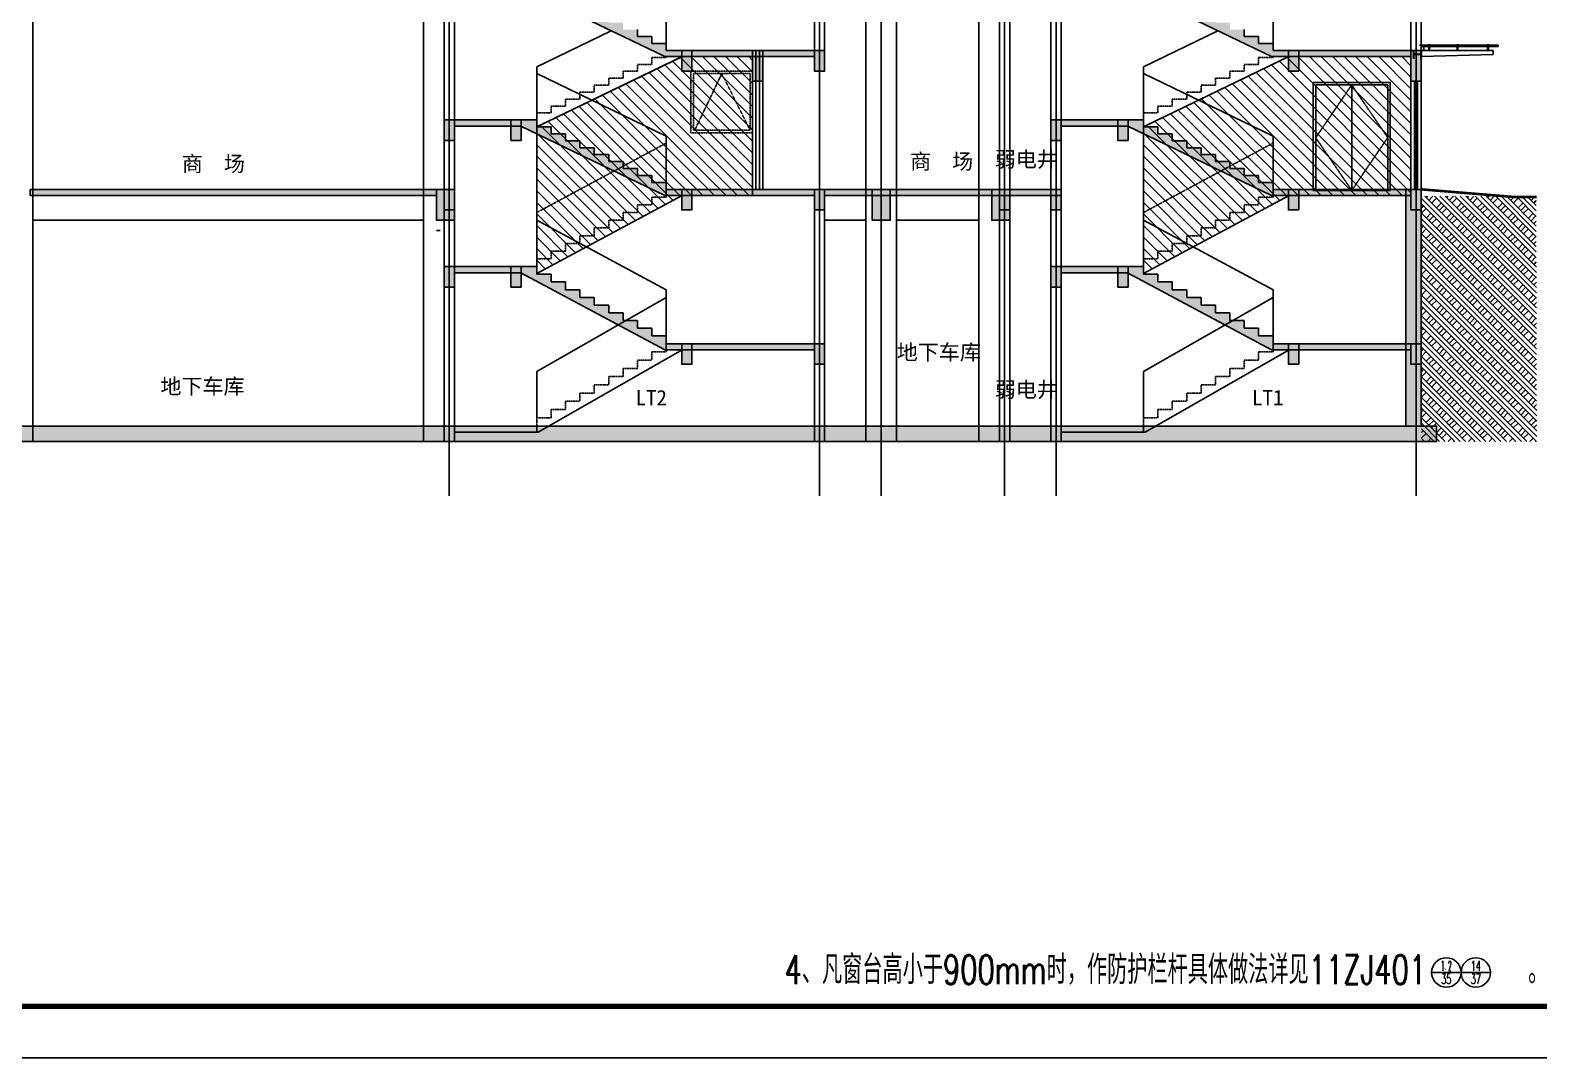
# Model space of a CAD drawing. Extents: x -737978 to 768813, y -372247 to 1140308.
# Drawn here: x -140676 to -111338, y -268610 to -248635 of the extents above; entities that cross this region are included whole.
import ezdxf
from ezdxf.enums import TextEntityAlignment as Align

# ---------------------------------------------------------------- set-up
doc = ezdxf.new("R2010")
doc.units = 0
doc.header["$LTSCALE"] = 10
doc.header["$MEASUREMENT"] = 0
doc.linetypes.add('DASH', pattern=[0.35, 0.25, -0.1])
doc.layers.get('0').update_dxf_attribs({"linetype": 'CONTINUOUS'})
for name, color, linetype in [('A-FLOR-OTHER2-ON', 83, 'CONTINUOUS'), ('A-WALL-GLAZ', 141, 'CONTINUOUS'), ('BORDER', 7, 'CONTINUOUS'), ('C-B', 7, 'CONTINUOUS'), ('DIM_LEAD', 3, 'CONTINUOUS'), ('J-COLU-梁柱', 30, 'CONTINUOUS'), ('J-DOOR-窗', 126, 'CONTINUOUS'), ('J-ELEV-立面栏杆', 36, 'CONTINUOUS'), ('J-ELEV-立面门窗分格线', 155, 'CONTINUOUS'), ('J-ELEV-立面雨篷', 249, 'CONTINUOUS'), ('J-SECT-剖面看线', 253, 'CONTINUOUS'), ('PUB_HATCH', 8, 'CONTINUOUS'), ('PUB_TEXT', 7, 'CONTINUOUS'), ('PUB_TITLE', 4, 'CONTINUOUS'), ('S_E_STAIR', 4, 'CONTINUOUS'), ('填充', 8, 'CONTINUOUS')]:
    doc.layers.add(name, color=color, linetype=linetype)
doc.styles.add('_TCH_DYN', font='')
doc.styles.add('COMP', font='complex', dxfattribs={"bigfont": 'hztxt'})
doc.styles.add('HZTXT', font='TXT', dxfattribs={"bigfont": 'HZTXT'})
doc.styles.get('_TCH_DYN').set_extended_font_data('SimSun')

# ---------------------------------------------------------------- blocks, each defined once
blk = doc.blocks.new('A$C035B0F65')
at = {"layer": 'PUB_HATCH'}
blk.add_hatch(color=256, dxfattribs=at).paths.add_polyline_path([(200, 400), (200, 0), (0, 0), (0, 400)])
at = {"layer": 'J-COLU-梁柱'}
blk.add_lwpolyline([(200, 400), (200, 0), (0, 0), (0, 400)], close=True, dxfattribs=at)
blk = doc.blocks.new('A$C74714C7F')
at = {"layer": 'PUB_HATCH'}
blk.add_hatch(color=256, dxfattribs=at).paths.add_polyline_path([(350, 800), (350, 200), (0, 200), (0, 800)])
at = {"layer": 'J-COLU-梁柱'}
blk.add_lwpolyline([(350, 800), (350, 200), (0, 200), (0, 800)], close=True, dxfattribs=at)
blk = doc.blocks.new('A$C6FD8737D')
at = {"layer": 'J-ELEV-立面雨篷', "ltscale": 0.005}
h = blk.add_hatch(color=7, dxfattribs=at)
h.dxf.hatch_style = 1
h.paths.add_polyline_path([(1535, 250), (1535, 230), (1550, 230), (1550, 250)])
at = {"layer": '填充'}
h = blk.add_hatch(dxfattribs=at)
h.set_pattern_fill('ANSI32', color=256, style=0)
h.set_pattern_definition([(135, (108874.803, -21451.52), (3.36759605, 3.36759605), []), (135, (108872.558, -21451.52), (3.36759605, 3.36759605), [])])
h.paths.add_polyline_path([(1550, 0), (1550, 150), (1545, 150), (1545, 0)])
at = {"layer": 'J-DOOR-窗'}
for points in [[(1550, 250), (50, 250)], [(50, 250), (50, 230)], [(1550, 230), (50, 230)], [(1580, 250), (1550, 250)], [(1580, 150), (1550, 150)]]:
    blk.add_lwpolyline(points, dxfattribs=at)
at = {"layer": 'J-ELEV-立面栏杆'}
blk.add_lwpolyline([(1683, 78, 0.414214), (1691, 86), (1691, 150), (1700, 150), (1700, 0), (1691, 0), (1691, 64, 0.414214), (1683, 72), (1567, 72, 0.414214), (1559, 64), (1559, 0), (1550, 0), (1550, 150), (1559, 150), (1559, 86, 0.414214), (1567, 78)], format="xyb", close=True, dxfattribs=at)
at = {"layer": 'J-ELEV-立面雨篷', "ltscale": 0.005}
for p, q in [((243, 210), (243, 150)), ((258, 210), (258, 150)), ((835, 210), (835, 150)), ((850, 210), (850, 150)), ((1388, 210), (1388, 150)), ((1403, 210), (1403, 150))]:
    blk.add_line(p, q, dxfattribs=at)
at = {"layer": 'J-ELEV-立面雨篷', "color": 0, "ltscale": 0.005}
for points in [[(150, 70), (150, 150)], [(150, 150), (1545, 150)], [(150, 70), (1545, 30)], [(235, 250), (235, 260), (265, 260), (265, 250)], [(239, 230), (239, 210), (261, 210), (261, 230)], [(828, 250), (828, 260), (858, 260), (858, 250)], [(832, 230), (832, 210), (854, 210), (854, 230)], [(1380, 250), (1380, 260), (1410, 260), (1410, 250)], [(1384, 230), (1384, 210), (1406, 210), (1406, 230)], [(1535, 250), (1535, 230)], [(1550, 250), (1550, 230)]]:
    blk.add_lwpolyline(points, dxfattribs=at)
at = {"layer": 'J-SECT-剖面看线', "color": 253}
blk.add_lwpolyline([(1500, 230), (1500, 150)], dxfattribs=at)
blk.add_lwpolyline([(1500, 230), (1500, 150)], dxfattribs=at)
at = {"layer": '填充'}
blk.add_lwpolyline([(1550, 0), (1550, 150), (1545, 150), (1545, 0)], close=True, dxfattribs=at)
blk = doc.blocks.new('_INDEX')
blk.add_line((-0.5, 0), (0.5, 0))
blk.add_circle((0, 0), 0.5)
at = {"style": 'COMP'}
for tag, width, p, p2 in [('1', 2.333333, (-0.17, 0.05), (0.17, 0.05)), ('-', 1.166667, (-0.17, -0.39), (0.17, -0.39))]:
    blk.add_attdef(tag, text='', height=0.34, dxfattribs=dict(at, width=width)).set_placement(p, p2, align=Align.FIT)

msp = doc.modelspace()

# ---------------------------------------------------------------- hatches: boundary and pattern name
h = msp.add_hatch()
h.set_pattern_fill('ANSI31', color=256, scale=100, style=0)
h.set_pattern_definition([(135, (-185370.49, -86083.4), (112.2532, 112.2532), [])])
h.paths.add_polyline_path([(-126626.4, -251728.8), (-126626.4, -249148.8), (-128006.4, -249152.4), (-130826.4, -250513.8), (-130826.4, -253361.4), (-127996.2, -251848.8), (-126626.4, -251848.8)])
h = msp.add_hatch()
h.set_pattern_fill('ANSI31', color=256, scale=100, style=0)
h.set_pattern_definition([(135, (-173570.49, -86083.4), (112.2532, 112.2532), [])])
h.paths.add_polyline_path([(-113826.4, -251728.8), (-113826.4, -249148.8), (-116198.9, -249148.8), (-119026.4, -250511.5), (-119026.4, -253364.8), (-116196.2, -251848.8), (-113826.4, -251848.8)])
h = msp.add_hatch(color=256)
h.dxf.hatch_style = 1
h.paths.add_polyline_path([(-132776.4, -251728.8), (-140676.4, -251728.8), (-140676.4, -251848.8), (-132776.4, -251848.8)])
h = msp.add_hatch(color=256)
h.dxf.hatch_style = 1
h.paths.add_polyline_path([(-113626.4, -251728.8), (-113626.4, -256328.8), (-113926.4, -256328.8), (-113926.4, -251848.8), (-113926.4, -251728.8)])
h = msp.add_hatch(color=256)
h.dxf.hatch_style = 1
h.paths.add_polyline_path([(-113326.4, -256328.8), (-203812.2, -256328.8), (-203812.2, -256628.8), (-113326.4, -256628.8)])
at = {"layer": 'C-B'}
h = msp.add_hatch(color=256, dxfattribs=at)
h.dxf.hatch_style = 1
h.paths.add_polyline_path([(-113926.4, -251728.8), (-113626.4, -251728.8), (-113626.4, -256328.8), (-113326.4, -256328.8), (-113326.4, -256628.8), (-203812.2, -256628.8), (-203812.2, -256328.8), (-113926.4, -256328.8)])
h = msp.add_hatch(color=256, dxfattribs=at)
h.dxf.hatch_style = 1
h.paths.add_polyline_path([(-120626.4, -251728.8), (-125226.4, -251728.8), (-125226.4, -251848.8), (-120626.4, -251848.8)])
h = msp.add_hatch(dxfattribs=at)
h.set_pattern_fill('夯实土壤', color=8, scale=50)
h.set_pattern_definition([(135, (-173629.5, -86083.4), (198.697, 198.697), []), (135, (-173734.5, -86083.4), (198.697, 198.697), []), (135, (-173839.5, -86083.4), (198.697, 198.697), []), (45, (-173629.5, -86083.4), (198.697, -198.697), [132.5, -148.5]), (45, (-173682, -86030.9), (198.697, -198.697), [132.5, -148.5]), (45, (-173734.5, -85978.4), (198.697, -198.697), [132.5, -148.5])])
h.paths.add_polyline_path([(-111378.6, -256628.8), (-113619, -256628.8), (-113630.1, -251863.8), (-111389.7, -251863.8)])
at = {"layer": 'PUB_HATCH'}
for points in [[(-128306.4, -249028.8), (-128306.4, -248893.8), (-128586.4, -248893.8), (-128586.4, -248758.8), (-128866.4, -248758.8), (-128866.4, -248623.8), (-129146.4, -248623.8), (-129146.4, -248488.8), (-129426.4, -248488.8), (-129426.4, -248353.8), (-129706.4, -248353.8), (-129706.4, -248218.8), (-129986.4, -248218.8), (-129986.4, -248083.8), (-130266.4, -248083.8), (-130266.4, -247948.8), (-130546.4, -247948.8), (-130546.4, -247813.8), (-130826.4, -247813.8), (-130826.4, -247798.8), (-131133.8, -247798.8), (-128333.8, -249148.8), (-128306.4, -249148.8)], [(-116506.4, -249028.8), (-116506.4, -248893.8), (-116786.4, -248893.8), (-116786.4, -248758.8), (-117066.4, -248758.8), (-117066.4, -248623.8), (-117346.4, -248623.8), (-117346.4, -248488.8), (-117626.4, -248488.8), (-117626.4, -248353.8), (-117906.4, -248353.8), (-117906.4, -248218.8), (-118186.4, -248218.8), (-118186.4, -248083.8), (-118466.4, -248083.8), (-118466.4, -247948.8), (-118746.4, -247948.8), (-118746.4, -247813.8), (-119026.4, -247813.8), (-119026.4, -247798.8), (-119333.8, -247798.8), (-116533.8, -249148.8), (-116506.4, -249148.8)], [(-125426.4, -249028.8), (-125426.4, -249148.8), (-128306.4, -249148.8), (-128306.4, -249028.8)], [(-126626.4, -249028.8), (-126626.4, -249628.8), (-126426.4, -249628.8), (-126426.4, -249028.8)], [(-125426.4, -249028.8), (-125426.4, -249428.8), (-125226.4, -249428.8), (-125226.4, -249028.8)], [(-113826.4, -249028.8), (-113826.4, -249148.8), (-116506.4, -249148.8), (-116506.4, -249028.8)], [(-113826.4, -249028.8), (-113826.4, -249628.8), (-113626.4, -249628.8), (-113626.4, -249028.8)], [(-130826.4, -250378.8), (-132426.4, -250378.8), (-132426.4, -250498.8), (-130826.4, -250498.8)], [(-128306.4, -251728.8), (-128306.4, -251593.8), (-128586.4, -251593.8), (-128586.4, -251458.8), (-128866.4, -251458.8), (-128866.4, -251323.8), (-129146.4, -251323.8), (-129146.4, -251188.8), (-129426.4, -251188.8), (-129426.4, -251053.8), (-129706.4, -251053.8), (-129706.4, -250918.8), (-129986.4, -250918.8), (-129986.4, -250783.8), (-130266.4, -250783.8), (-130266.4, -250648.8), (-130546.4, -250648.8), (-130546.4, -250513.8), (-130826.4, -250513.8), (-130826.4, -250498.8), (-131133.8, -250498.8), (-128333.8, -251848.8), (-128306.4, -251848.8)], [(-119026.4, -250378.8), (-120626.4, -250378.8), (-120626.4, -250498.8), (-119026.4, -250498.8)], [(-116506.4, -251728.8), (-116506.4, -251593.8), (-116786.4, -251593.8), (-116786.4, -251458.8), (-117066.4, -251458.8), (-117066.4, -251323.8), (-117346.4, -251323.8), (-117346.4, -251188.8), (-117626.4, -251188.8), (-117626.4, -251053.8), (-117906.4, -251053.8), (-117906.4, -250918.8), (-118186.4, -250918.8), (-118186.4, -250783.8), (-118466.4, -250783.8), (-118466.4, -250648.8), (-118746.4, -250648.8), (-118746.4, -250513.8), (-119026.4, -250513.8), (-119026.4, -250498.8), (-119333.8, -250498.8), (-116533.8, -251848.8), (-116506.4, -251848.8)], [(-128306.4, -251728.8), (-125626.4, -251728.8), (-125626.4, -251848.8), (-128306.4, -251848.8)], [(-125426.4, -251728.8), (-125426.4, -251848.8), (-128306.4, -251848.8), (-128306.4, -251728.8)], [(-116506.4, -251728.8), (-113826.4, -251728.8), (-113826.4, -251848.8), (-116506.4, -251848.8)], [(-113826.4, -251728.8), (-113826.4, -251848.8), (-116506.4, -251848.8), (-116506.4, -251728.8)], [(-130826.4, -253228.8), (-132426.4, -253228.8), (-132426.4, -253348.8), (-130826.4, -253348.8)], [(-128306.4, -254728.8), (-128306.4, -254578.8), (-128586.4, -254578.8), (-128586.4, -254428.8), (-128866.4, -254428.8), (-128866.4, -254278.8), (-129146.4, -254278.8), (-129146.4, -254128.8), (-129426.4, -254128.8), (-129426.4, -253978.8), (-129706.4, -253978.8), (-129706.4, -253828.8), (-129986.4, -253828.8), (-129986.4, -253678.8), (-130266.4, -253678.8), (-130266.4, -253528.8), (-130546.4, -253528.8), (-130546.4, -253378.8), (-130826.4, -253378.8), (-130826.4, -253348.8), (-131136.5, -253348.8), (-128336.5, -254848.8), (-128306.4, -254848.8)], [(-119026.4, -253228.8), (-120626.4, -253228.8), (-120626.4, -253348.8), (-119026.4, -253348.8)], [(-116506.4, -254728.8), (-116506.4, -254578.8), (-116786.4, -254578.8), (-116786.4, -254428.8), (-117066.4, -254428.8), (-117066.4, -254278.8), (-117346.4, -254278.8), (-117346.4, -254128.8), (-117626.4, -254128.8), (-117626.4, -253978.8), (-117906.4, -253978.8), (-117906.4, -253828.8), (-118186.4, -253828.8), (-118186.4, -253678.8), (-118466.4, -253678.8), (-118466.4, -253528.8), (-118746.4, -253528.8), (-118746.4, -253378.8), (-119026.4, -253378.8), (-119026.4, -253348.8), (-119336.5, -253348.8), (-116536.5, -254848.8), (-116506.4, -254848.8)], [(-128306.4, -254728.8), (-125626.4, -254728.8), (-125626.4, -254848.8), (-128306.4, -254848.8)], [(-125426.4, -254728.8), (-125426.4, -254848.8), (-128306.4, -254848.8), (-128306.4, -254728.8)], [(-116506.4, -254728.8), (-113826.4, -254728.8), (-113826.4, -254848.8), (-116506.4, -254848.8)], [(-113826.4, -254728.8), (-113826.4, -254848.8), (-116506.4, -254848.8), (-116506.4, -254728.8)], [(-132426.4, -256328.8), (-132426.4, -256448.8), (-130826.4, -256448.8), (-130826.4, -256328.8)], [(-120626.4, -256328.8), (-120626.4, -256448.8), (-119026.4, -256448.8), (-119026.4, -256328.8)]]:
    msp.add_hatch(color=256, dxfattribs=at).paths.add_polyline_path(points)

# ---------------------------------------------------------------- linework, layer by layer
at = {"layer": 'A-FLOR-OTHER2-ON'}
msp.add_lwpolyline([(-132526.4, -257375.8), (-132526.4, -249317.5)], dxfattribs=at)
at = {"layer": 'A-WALL-GLAZ', "color": 8, "linetype": 'DASH'}
for points in [[(-126626.4, -249428.8), (-127826.4, -249428.8), (-127826.4, -250628.8), (-126626.4, -250628.8)], [(-126676.4, -249478.8), (-127776.4, -249478.8), (-127776.4, -250578.8), (-126676.4, -250578.8)]]:
    msp.add_lwpolyline(points, close=True, dxfattribs=at)
at = {"layer": 'BORDER', "color": 1}
for points in [[(-132526.4, -222290.4), (-132526.4, -257686.7)], [(-125326.4, -222290.4), (-125326.4, -257686.7)], [(-124126.4, -222290.4), (-124126.4, -257686.7)], [(-121726.4, -222290.4), (-121726.4, -257686.7)], [(-120726.4, -222290.4), (-120726.4, -257686.7)], [(-113726.4, -222290.4), (-113726.4, -257686.7)]]:
    msp.add_lwpolyline(points, dxfattribs=at)
at = {"layer": 'C-B'}
for points in [[(-124426.4, -228328.8), (-124426.4, -256628.8)], [(-123826.4, -228328.8), (-123826.4, -256628.8)], [(-140626.6, -251728.8), (-140626.6, -246328.8)], [(-133026.4, -246328.8), (-133026.4, -251728.8)], [(-122226.4, -246328.8), (-122226.4, -251728.8)], [(-126626.4, -249028.8), (-126626.4, -251728.8)], [(-126566.4, -249028.8), (-126566.4, -251728.8)], [(-126496.4, -249028.8), (-126496.4, -251728.8)], [(-126426.4, -249028.8), (-126426.4, -251728.8)], [(-113756.4, -249628.8), (-113756.4, -251728.8)], [(-113696.4, -249628.8), (-113696.4, -251728.8)], [(-113626.4, -249628.8), (-113626.4, -251728.8)], [(-140626.6, -256628.8), (-140626.6, -251728.8)], [(-133026.4, -251728.8), (-133026.4, -256628.8)], [(-122226.4, -251728.8), (-122226.4, -256628.8)], [(-132776.4, -252528.8), (-132701.4, -252528.8)]]:
    msp.add_lwpolyline(points, dxfattribs=at)
for points in [[(-126626.4, -251728.8), (-126626.4, -249148.8), (-128006.4, -249152.4), (-130826.4, -250513.8), (-130826.4, -253361.4), (-127996.2, -251848.8), (-126626.4, -251848.8)], [(-113826.4, -251728.8), (-113826.4, -249148.8), (-116198.9, -249148.8), (-119026.4, -250511.5), (-119026.4, -253364.8), (-116196.2, -251848.8), (-113826.4, -251848.8)], [(-113326.4, -256328.8), (-203812.2, -256328.8), (-203812.2, -256628.8), (-113326.4, -256628.8)]]:
    msp.add_lwpolyline(points, close=True, dxfattribs=at)
at = {"layer": 'C-B', "color": 8}
for points in [[(-114226.4, -251748.3), (-114226.4, -249648.3), (-115726.4, -249648.3), (-115726.4, -251748.3), (-114226.4, -251748.3)], [(-114976.4, -249698.3), (-114976.4, -251748.3)], [(-140626.6, -252328.8), (-133026.4, -252328.8)], [(-125226.4, -252328.8), (-124426.4, -252328.8)], [(-123826.4, -252328.8), (-122226.4, -252328.8)]]:
    msp.add_lwpolyline(points, dxfattribs=at)
msp.add_lwpolyline([(-114276.4, -251748.3), (-114276.4, -249698.3), (-115676.4, -249698.3), (-115676.4, -251748.3)], close=True, dxfattribs=at)
at = {"layer": 'C-B', "color": 8, "linetype": 'DASH'}
msp.add_lwpolyline([(-114976.4, -249698.3), (-114276.4, -250723.3), (-114976.4, -251748.3), (-115676.4, -250723.3)], close=True, dxfattribs=at)
at = {"layer": 'C-B', "const_width": 50}
msp.add_lwpolyline([(-113619, -251728.8), (-111797.9, -251878.8), (-111379.7, -251878.8)], dxfattribs=at)
at = {"layer": 'J-COLU-梁柱'}
for p, q in [((-128333.8, -249148.8), (-131133.8, -247798.8)), ((-116533.8, -249148.8), (-119333.8, -247798.8)), ((-128866.4, -248758.8), (-128866.4, -248623.8)), ((-128586.4, -248758.8), (-128866.4, -248758.8)), ((-128586.4, -248893.8), (-128586.4, -248758.8)), ((-117066.4, -248758.8), (-117066.4, -248623.8)), ((-116786.4, -248758.8), (-117066.4, -248758.8)), ((-116786.4, -248893.8), (-116786.4, -248758.8)), ((-128306.4, -248893.8), (-128586.4, -248893.8)), ((-128306.4, -249028.8), (-128306.4, -248893.8)), ((-128306.4, -249028.8), (-125426.4, -249028.8)), ((-125426.4, -249028.8), (-125426.4, -249148.8)), ((-116506.4, -248893.8), (-116786.4, -248893.8)), ((-116506.4, -249028.8), (-116506.4, -248893.8)), ((-116506.4, -249028.8), (-113826.4, -249028.8)), ((-113826.4, -249028.8), (-113826.4, -249148.8)), ((-128306.4, -249148.8), (-128333.8, -249148.8)), ((-125426.4, -249148.8), (-128306.4, -249148.8)), ((-116506.4, -249148.8), (-116533.8, -249148.8)), ((-113826.4, -249148.8), (-116506.4, -249148.8)), ((-130826.4, -250378.8), (-132426.4, -250378.8)), ((-132426.4, -250378.8), (-132426.4, -250498.8)), ((-132426.4, -250498.8), (-131133.8, -250498.8)), ((-128333.8, -251848.8), (-131133.8, -250498.8)), ((-130826.4, -250513.8), (-130826.4, -250378.8)), ((-130826.4, -250378.8), (-130826.4, -250498.8)), ((-130546.4, -250513.8), (-130826.4, -250513.8)), ((-130546.4, -250648.8), (-130546.4, -250513.8)), ((-119026.4, -250378.8), (-120626.4, -250378.8)), ((-120626.4, -250378.8), (-120626.4, -250498.8)), ((-120626.4, -250498.8), (-119333.8, -250498.8)), ((-116533.8, -251848.8), (-119333.8, -250498.8)), ((-119026.4, -250513.8), (-119026.4, -250378.8)), ((-119026.4, -250378.8), (-119026.4, -250498.8)), ((-118746.4, -250513.8), (-119026.4, -250513.8)), ((-118746.4, -250648.8), (-118746.4, -250513.8)), ((-130266.4, -250648.8), (-130546.4, -250648.8)), ((-130266.4, -250783.8), (-130266.4, -250648.8)), ((-129986.4, -250783.8), (-130266.4, -250783.8)), ((-129986.4, -250918.8), (-129986.4, -250783.8)), ((-118466.4, -250648.8), (-118746.4, -250648.8)), ((-118466.4, -250783.8), (-118466.4, -250648.8)), ((-118186.4, -250783.8), (-118466.4, -250783.8)), ((-118186.4, -250918.8), (-118186.4, -250783.8)), ((-129706.4, -250918.8), (-129986.4, -250918.8)), ((-129706.4, -251053.8), (-129706.4, -250918.8)), ((-129426.4, -251053.8), (-129706.4, -251053.8)), ((-129426.4, -251188.8), (-129426.4, -251053.8)), ((-117906.4, -250918.8), (-118186.4, -250918.8)), ((-117906.4, -251053.8), (-117906.4, -250918.8)), ((-117626.4, -251053.8), (-117906.4, -251053.8)), ((-117626.4, -251188.8), (-117626.4, -251053.8)), ((-129146.4, -251188.8), (-129426.4, -251188.8)), ((-129146.4, -251323.8), (-129146.4, -251188.8)), ((-128866.4, -251323.8), (-129146.4, -251323.8)), ((-128866.4, -251458.8), (-128866.4, -251323.8)), ((-117346.4, -251188.8), (-117626.4, -251188.8)), ((-117346.4, -251323.8), (-117346.4, -251188.8)), ((-117066.4, -251323.8), (-117346.4, -251323.8)), ((-117066.4, -251458.8), (-117066.4, -251323.8)), ((-128586.4, -251458.8), (-128866.4, -251458.8)), ((-128586.4, -251593.8), (-128586.4, -251458.8)), ((-128306.4, -251593.8), (-128586.4, -251593.8)), ((-128306.4, -251728.8), (-128306.4, -251593.8)), ((-116786.4, -251458.8), (-117066.4, -251458.8)), ((-116786.4, -251593.8), (-116786.4, -251458.8)), ((-116506.4, -251593.8), (-116786.4, -251593.8)), ((-116506.4, -251728.8), (-116506.4, -251593.8)), ((-128306.4, -251848.8), (-128333.8, -251848.8)), ((-128306.4, -251728.8), (-128306.4, -251848.8)), ((-128306.4, -251728.8), (-125426.4, -251728.8)), ((-128306.4, -251728.8), (-125426.4, -251728.8)), ((-125426.4, -251848.8), (-128306.4, -251848.8)), ((-125426.4, -251848.8), (-128306.4, -251848.8)), ((-125426.4, -251728.8), (-125426.4, -251848.8)), ((-125426.4, -251728.8), (-125426.4, -251848.8)), ((-125226.4, -251728.8), (-125226.4, -251848.8)), ((-116506.4, -251848.8), (-116533.8, -251848.8)), ((-116506.4, -251728.8), (-116506.4, -251848.8)), ((-116506.4, -251728.8), (-113826.4, -251728.8)), ((-116506.4, -251728.8), (-113826.4, -251728.8)), ((-113826.4, -251848.8), (-116506.4, -251848.8)), ((-113826.4, -251848.8), (-116506.4, -251848.8)), ((-113826.4, -251728.8), (-113826.4, -251848.8)), ((-113826.4, -251728.8), (-113826.4, -251848.8)), ((-130826.4, -253228.8), (-132426.4, -253228.8)), ((-132426.4, -253228.8), (-132426.4, -253348.8)), ((-132426.4, -253348.8), (-131136.5, -253348.8)), ((-128336.5, -254848.8), (-131136.5, -253348.8)), ((-130826.4, -253378.8), (-130826.4, -253228.8)), ((-130826.4, -253228.8), (-130826.4, -253348.8)), ((-130546.4, -253378.8), (-130826.4, -253378.8)), ((-130546.4, -253528.8), (-130546.4, -253378.8)), ((-119026.4, -253228.8), (-120626.4, -253228.8)), ((-120626.4, -253228.8), (-120626.4, -253348.8)), ((-120626.4, -253348.8), (-119336.5, -253348.8)), ((-116536.5, -254848.8), (-119336.5, -253348.8)), ((-119026.4, -253378.8), (-119026.4, -253228.8)), ((-119026.4, -253228.8), (-119026.4, -253348.8)), ((-118746.4, -253378.8), (-119026.4, -253378.8)), ((-118746.4, -253528.8), (-118746.4, -253378.8)), ((-130266.4, -253528.8), (-130546.4, -253528.8)), ((-130266.4, -253678.8), (-130266.4, -253528.8)), ((-129986.4, -253678.8), (-130266.4, -253678.8)), ((-129986.4, -253828.8), (-129986.4, -253678.8)), ((-118466.4, -253528.8), (-118746.4, -253528.8)), ((-118466.4, -253678.8), (-118466.4, -253528.8)), ((-118186.4, -253678.8), (-118466.4, -253678.8)), ((-118186.4, -253828.8), (-118186.4, -253678.8)), ((-129706.4, -253828.8), (-129986.4, -253828.8)), ((-129706.4, -253978.8), (-129706.4, -253828.8)), ((-129426.4, -253978.8), (-129706.4, -253978.8)), ((-129426.4, -254128.8), (-129426.4, -253978.8)), ((-117906.4, -253828.8), (-118186.4, -253828.8)), ((-117906.4, -253978.8), (-117906.4, -253828.8)), ((-117626.4, -253978.8), (-117906.4, -253978.8)), ((-117626.4, -254128.8), (-117626.4, -253978.8)), ((-129146.4, -254128.8), (-129426.4, -254128.8)), ((-129146.4, -254278.8), (-129146.4, -254128.8)), ((-128866.4, -254278.8), (-129146.4, -254278.8)), ((-128866.4, -254428.8), (-128866.4, -254278.8)), ((-117346.4, -254128.8), (-117626.4, -254128.8)), ((-117346.4, -254278.8), (-117346.4, -254128.8)), ((-117066.4, -254278.8), (-117346.4, -254278.8)), ((-117066.4, -254428.8), (-117066.4, -254278.8)), ((-128586.4, -254428.8), (-128866.4, -254428.8)), ((-128586.4, -254578.8), (-128586.4, -254428.8)), ((-128306.4, -254578.8), (-128586.4, -254578.8)), ((-128306.4, -254728.8), (-128306.4, -254578.8)), ((-116786.4, -254428.8), (-117066.4, -254428.8)), ((-116786.4, -254578.8), (-116786.4, -254428.8)), ((-116506.4, -254578.8), (-116786.4, -254578.8)), ((-116506.4, -254728.8), (-116506.4, -254578.8)), ((-128306.4, -254848.8), (-128336.5, -254848.8)), ((-128306.4, -254728.8), (-128306.4, -254848.8)), ((-128306.4, -254728.8), (-125426.4, -254728.8)), ((-128306.4, -254728.8), (-125426.4, -254728.8)), ((-125426.4, -254848.8), (-128306.4, -254848.8)), ((-125426.4, -254848.8), (-128306.4, -254848.8)), ((-125426.4, -254728.8), (-125426.4, -254848.8)), ((-125426.4, -254728.8), (-125426.4, -254848.8)), ((-116506.4, -254848.8), (-116536.5, -254848.8)), ((-116506.4, -254728.8), (-116506.4, -254848.8)), ((-116506.4, -254728.8), (-113826.4, -254728.8)), ((-116506.4, -254728.8), (-113826.4, -254728.8)), ((-113826.4, -254848.8), (-116506.4, -254848.8)), ((-113826.4, -254848.8), (-116506.4, -254848.8)), ((-113826.4, -254728.8), (-113826.4, -254848.8)), ((-113826.4, -254728.8), (-113826.4, -254848.8)), ((-130826.4, -256328.8), (-132426.4, -256328.8)), ((-132426.4, -256328.8), (-132426.4, -256448.8)), ((-130826.4, -256448.8), (-130826.4, -256328.8)), ((-119026.4, -256328.8), (-120626.4, -256328.8)), ((-120626.4, -256328.8), (-120626.4, -256448.8)), ((-119026.4, -256448.8), (-119026.4, -256328.8)), ((-132426.4, -256448.8), (-130826.4, -256448.8)), ((-120626.4, -256448.8), (-119026.4, -256448.8))]:
    msp.add_line(p, q, dxfattribs=at)
for points in [[(-113826.4, -225028.8), (-113826.4, -249628.8)], [(-113626.4, -225028.8), (-113626.4, -249628.8)], [(-132626.4, -228328.8), (-132626.4, -256628.8)], [(-132426.4, -228328.8), (-132426.4, -256628.8)], [(-125426.4, -228328.8), (-125426.4, -249428.8)], [(-125226.4, -228328.8), (-125226.4, -249428.8)], [(-121826.4, -228328.8), (-121826.4, -256628.8)], [(-121626.4, -228328.8), (-121626.4, -256628.8)], [(-120826.4, -228328.8), (-120826.4, -256628.8)], [(-120626.4, -228328.8), (-120626.4, -256628.8)], [(-125426.4, -251728.8), (-125426.4, -256628.8)], [(-125226.4, -251728.8), (-125226.4, -256628.8)]]:
    msp.add_lwpolyline(points, dxfattribs=at)
for points in [[(-126626.4, -249028.8), (-126626.4, -249628.8), (-126426.4, -249628.8), (-126426.4, -249028.8)], [(-125426.4, -249028.8), (-125426.4, -249428.8), (-125226.4, -249428.8), (-125226.4, -249028.8)], [(-113826.4, -249028.8), (-113826.4, -249628.8), (-113626.4, -249628.8), (-113626.4, -249028.8)], [(-113926.4, -251728.8), (-113626.4, -251728.8), (-113626.4, -256328.8), (-113326.4, -256328.8), (-113326.4, -256628.8), (-203812.2, -256628.8), (-203812.2, -256328.8), (-113926.4, -256328.8)], [(-132776.4, -251728.8), (-140676.4, -251728.8), (-140676.4, -251848.8), (-132776.4, -251848.8)], [(-120626.4, -251728.8), (-125226.4, -251728.8), (-125226.4, -251848.8), (-120626.4, -251848.8)]]:
    msp.add_lwpolyline(points, close=True, dxfattribs=at)
at = {"layer": 'J-ELEV-立面门窗分格线', "color": 8, "linetype": 'DASH'}
msp.add_lwpolyline([(-127752.4, -250578.8), (-127226.4, -249478.8), (-126676.4, -250578.8)], dxfattribs=at)
at = {"layer": 'PUB_TITLE', "color": 6}
msp.add_lwpolyline([(-219725.1, -268609.7), (-93625.1, -268609.7), (-93625.1, -209209.7), (-219725.1, -209209.7)], close=True, dxfattribs=at)
at = {"layer": 'PUB_TITLE', "color": 6, "const_width": 100}
msp.add_lwpolyline([(-217225.1, -267609.7), (-94625.1, -267609.7), (-94625.1, -210209.7), (-217225.1, -210209.7)], close=True, dxfattribs=at)
at = {"layer": 'S_E_STAIR'}
for p, q in [((-128306.4, -249028.8), (-128306.4, -247993.8)), ((-116506.4, -249028.8), (-116506.4, -247993.8)), ((-130826.4, -249343.8), (-129377.8, -248645.4)), ((-119026.4, -249343.8), (-117577.8, -248645.4)), ((-130826.4, -250378.8), (-130826.4, -249343.8)), ((-129754.9, -249995.4), (-127998.9, -249148.8)), ((-119026.4, -250378.8), (-119026.4, -249343.8)), ((-117954.9, -249995.4), (-116198.9, -249148.8)), ((-128306.4, -250693.8), (-130826.4, -249478.8)), ((-116506.4, -250693.8), (-119026.4, -249478.8)), ((-130826.4, -253228.8), (-130826.4, -252178.8)), ((-119026.4, -253228.8), (-119026.4, -252178.8)), ((-128306.4, -253678.8), (-130826.4, -252328.8)), ((-116506.4, -253678.8), (-119026.4, -252328.8)), ((-130826.4, -255268.8), (-128306.4, -253828.8)), ((-119026.4, -255268.8), (-116506.4, -253828.8)), ((-130794.5, -256448.8), (-127994.5, -254848.8)), ((-118994.5, -256448.8), (-116194.5, -254848.8)), ((-130826.4, -256448.8), (-130794.5, -256448.8)), ((-119026.4, -256448.8), (-118994.5, -256448.8))]:
    msp.add_line(p, q, dxfattribs=at)
at = {"layer": 'S_E_STAIR', "linetype": 'DASH'}
for p, q in [((-128866.4, -249433.8), (-128866.4, -249298.8)), ((-128866.4, -249298.8), (-128586.4, -249298.8)), ((-128586.4, -249298.8), (-128586.4, -249163.8)), ((-128586.4, -249163.8), (-128306.4, -249163.8)), ((-128306.4, -249163.8), (-128306.4, -249148.8)), ((-117066.4, -249433.8), (-117066.4, -249298.8)), ((-117066.4, -249298.8), (-116786.4, -249298.8)), ((-116786.4, -249298.8), (-116786.4, -249163.8)), ((-116786.4, -249163.8), (-116506.4, -249163.8)), ((-116506.4, -249163.8), (-116506.4, -249148.8)), ((-129426.4, -249703.8), (-129426.4, -249568.8)), ((-129426.4, -249568.8), (-129146.4, -249568.8)), ((-129146.4, -249568.8), (-129146.4, -249433.8)), ((-129146.4, -249433.8), (-128866.4, -249433.8)), ((-117626.4, -249703.8), (-117626.4, -249568.8)), ((-117626.4, -249568.8), (-117346.4, -249568.8)), ((-117346.4, -249568.8), (-117346.4, -249433.8)), ((-117346.4, -249433.8), (-117066.4, -249433.8)), ((-129986.4, -249973.8), (-129986.4, -249838.8)), ((-129986.4, -249838.8), (-129706.4, -249838.8)), ((-129706.4, -249838.8), (-129706.4, -249703.8)), ((-129706.4, -249703.8), (-129426.4, -249703.8)), ((-118186.4, -249973.8), (-118186.4, -249838.8)), ((-118186.4, -249838.8), (-117906.4, -249838.8)), ((-117906.4, -249838.8), (-117906.4, -249703.8)), ((-117906.4, -249703.8), (-117626.4, -249703.8)), ((-130826.4, -250378.8), (-130826.4, -250243.8)), ((-130826.4, -250243.8), (-130546.4, -250243.8)), ((-130798.9, -250498.8), (-129754.9, -249995.4)), ((-130546.4, -250243.8), (-130546.4, -250108.8)), ((-130546.4, -250108.8), (-130266.4, -250108.8)), ((-130266.4, -250108.8), (-130266.4, -249973.8)), ((-130266.4, -249973.8), (-129986.4, -249973.8)), ((-119026.4, -250378.8), (-119026.4, -250243.8)), ((-119026.4, -250243.8), (-118746.4, -250243.8)), ((-118998.9, -250498.8), (-117954.9, -249995.4)), ((-118746.4, -250243.8), (-118746.4, -250108.8)), ((-118746.4, -250108.8), (-118466.4, -250108.8)), ((-118466.4, -250108.8), (-118466.4, -249973.8)), ((-118466.4, -249973.8), (-118186.4, -249973.8)), ((-130826.4, -250498.8), (-130798.9, -250498.8)), ((-119026.4, -250498.8), (-118998.9, -250498.8)), ((-128586.4, -255048.8), (-128586.4, -254888.8)), ((-128586.4, -254888.8), (-128306.4, -254888.8)), ((-128306.4, -254888.8), (-128306.4, -254728.8)), ((-116786.4, -255048.8), (-116786.4, -254888.8)), ((-116786.4, -254888.8), (-116506.4, -254888.8)), ((-116506.4, -254888.8), (-116506.4, -254728.8)), ((-129146.4, -255368.8), (-129146.4, -255208.8)), ((-129146.4, -255208.8), (-128866.4, -255208.8)), ((-128866.4, -255208.8), (-128866.4, -255048.8)), ((-128866.4, -255048.8), (-128586.4, -255048.8)), ((-117346.4, -255368.8), (-117346.4, -255208.8)), ((-117346.4, -255208.8), (-117066.4, -255208.8)), ((-117066.4, -255208.8), (-117066.4, -255048.8)), ((-117066.4, -255048.8), (-116786.4, -255048.8)), ((-129706.4, -255688.8), (-129706.4, -255528.8)), ((-129706.4, -255528.8), (-129426.4, -255528.8)), ((-129426.4, -255528.8), (-129426.4, -255368.8)), ((-129426.4, -255368.8), (-129146.4, -255368.8)), ((-117906.4, -255688.8), (-117906.4, -255528.8)), ((-117906.4, -255528.8), (-117626.4, -255528.8)), ((-117626.4, -255528.8), (-117626.4, -255368.8)), ((-117626.4, -255368.8), (-117346.4, -255368.8)), ((-129986.4, -255848.8), (-129986.4, -255688.8)), ((-129986.4, -255688.8), (-129706.4, -255688.8)), ((-118186.4, -255848.8), (-118186.4, -255688.8)), ((-118186.4, -255688.8), (-117906.4, -255688.8)), ((-130546.4, -256168.8), (-130546.4, -256008.8)), ((-130546.4, -256008.8), (-130266.4, -256008.8)), ((-130266.4, -256008.8), (-130266.4, -255848.8)), ((-130266.4, -255848.8), (-129986.4, -255848.8)), ((-118746.4, -256168.8), (-118746.4, -256008.8)), ((-118746.4, -256008.8), (-118466.4, -256008.8)), ((-118466.4, -256008.8), (-118466.4, -255848.8)), ((-118466.4, -255848.8), (-118186.4, -255848.8)), ((-130826.4, -256328.8), (-130826.4, -256168.8)), ((-130826.4, -256168.8), (-130546.4, -256168.8)), ((-119026.4, -256328.8), (-119026.4, -256168.8)), ((-119026.4, -256168.8), (-118746.4, -256168.8))]:
    msp.add_line(p, q, dxfattribs=at)
at = {"layer": 'S_E_STAIR', "color": 8, "linetype": 'DASH'}
for p, q in [((-130826.4, -252178.8), (-128306.4, -250828.8)), ((-119026.4, -252178.8), (-116506.4, -250828.8)), ((-129859.3, -252846.9), (-127996.2, -251848.8)), ((-128586.4, -252028.8), (-128586.4, -251878.8)), ((-128586.4, -251878.8), (-128306.4, -251878.8)), ((-128306.4, -251878.8), (-128306.4, -251728.8)), ((-118059.3, -252846.9), (-116196.2, -251848.8)), ((-116786.4, -252028.8), (-116786.4, -251878.8)), ((-116786.4, -251878.8), (-116506.4, -251878.8)), ((-116506.4, -251878.8), (-116506.4, -251728.8)), ((-129146.4, -252328.8), (-129146.4, -252178.8)), ((-129146.4, -252178.8), (-128866.4, -252178.8)), ((-128866.4, -252178.8), (-128866.4, -252028.8)), ((-128866.4, -252028.8), (-128586.4, -252028.8)), ((-117346.4, -252328.8), (-117346.4, -252178.8)), ((-117346.4, -252178.8), (-117066.4, -252178.8)), ((-117066.4, -252178.8), (-117066.4, -252028.8)), ((-117066.4, -252028.8), (-116786.4, -252028.8)), ((-129706.4, -252628.8), (-129706.4, -252478.8)), ((-129706.4, -252478.8), (-129426.4, -252478.8)), ((-129426.4, -252478.8), (-129426.4, -252328.8)), ((-129426.4, -252328.8), (-129146.4, -252328.8)), ((-117906.4, -252628.8), (-117906.4, -252478.8)), ((-117906.4, -252478.8), (-117626.4, -252478.8)), ((-117626.4, -252478.8), (-117626.4, -252328.8)), ((-117626.4, -252328.8), (-117346.4, -252328.8)), ((-130796.2, -253348.8), (-129859.3, -252846.9)), ((-130266.4, -252928.8), (-130266.4, -252778.8)), ((-130266.4, -252778.8), (-129986.4, -252778.8)), ((-129986.4, -252778.8), (-129986.4, -252628.8)), ((-129986.4, -252628.8), (-129706.4, -252628.8)), ((-118996.2, -253348.8), (-118059.3, -252846.9)), ((-118466.4, -252928.8), (-118466.4, -252778.8)), ((-118466.4, -252778.8), (-118186.4, -252778.8)), ((-118186.4, -252778.8), (-118186.4, -252628.8)), ((-118186.4, -252628.8), (-117906.4, -252628.8)), ((-130826.4, -253228.8), (-130826.4, -253078.8)), ((-130826.4, -253078.8), (-130546.4, -253078.8)), ((-130546.4, -253078.8), (-130546.4, -252928.8)), ((-130546.4, -252928.8), (-130266.4, -252928.8)), ((-119026.4, -253228.8), (-119026.4, -253078.8)), ((-119026.4, -253078.8), (-118746.4, -253078.8)), ((-118746.4, -253078.8), (-118746.4, -252928.8)), ((-118746.4, -252928.8), (-118466.4, -252928.8)), ((-130826.4, -253348.8), (-130796.2, -253348.8)), ((-119026.4, -253348.8), (-118996.2, -253348.8))]:
    msp.add_line(p, q, dxfattribs=at)
at = {"layer": 'S_E_STAIR'}
for points in [[(-128306.4, -250693.8), (-128306.4, -251593.8)], [(-116506.4, -250693.8), (-116506.4, -251593.8)], [(-128306.4, -254578.8), (-128306.4, -253678.8)], [(-116506.4, -253678.8), (-116506.4, -254578.8)], [(-130826.4, -255268.8), (-130826.4, -256168.8)], [(-119026.4, -255268.8), (-119026.4, -256168.8)]]:
    msp.add_lwpolyline(points, dxfattribs=at)

# ---------------------------------------------------------------- block references
at = {"layer": 'C-B', "xscale": -1}
msp.add_blockref('A$C6FD8737D', (-112076.4, -249178.8), dxfattribs=at)
at = {"layer": 'J-COLU-梁柱', "xscale": -1}
for name, p in [('A$C035B0F65', (-127806.4, -249428.8)), ('A$C035B0F65', (-116006.4, -249428.8)), ('A$C035B0F65', (-132426.4, -250778.8)), ('A$C035B0F65', (-131126.4, -250778.8)), ('A$C035B0F65', (-120626.4, -250778.8)), ('A$C035B0F65', (-119326.4, -250778.8)), ('A$C74714C7F', (-132426.4, -252528.8)), ('A$C035B0F65', (-132426.4, -252128.8)), ('A$C035B0F65', (-127806.4, -252128.8)), ('A$C035B0F65', (-125226.4, -252128.8)), ('A$C74714C7F', (-123951.4, -252528.8)), ('A$C74714C7F', (-121626.4, -252528.8)), ('A$C035B0F65', (-121626.4, -252128.8)), ('A$C035B0F65', (-120626.4, -252128.8)), ('A$C035B0F65', (-116006.4, -252128.8)), ('A$C035B0F65', (-113626.4, -252128.8)), ('A$C035B0F65', (-132426.4, -253628.8)), ('A$C035B0F65', (-131126.4, -253628.8)), ('A$C035B0F65', (-120626.4, -253628.8)), ('A$C035B0F65', (-119326.4, -253628.8)), ('A$C035B0F65', (-127806.4, -255128.8)), ('A$C035B0F65', (-125226.4, -255128.8)), ('A$C035B0F65', (-116006.4, -255128.8)), ('A$C035B0F65', (-113626.4, -255128.8))]:
    msp.add_blockref(name, p, dxfattribs=at)
at = {"layer": 'PUB_TEXT'}
ref = msp.add_blockref('_INDEX', (-113137.2, -266950.4), dxfattribs=dict(at, xscale=-572.7272727274161, yscale=572.7272727272517, zscale=572.7272727272729))
ref.add_attrib('1', '1、2', dxfattribs={"layer": '0', "height": 194.73, "style": 'COMP', "width": 0.42}).set_placement((-113234.5, -266921.8), (-113039.8, -266921.8), align=Align.FIT)
ref.add_attrib('-', '35', dxfattribs={"layer": '0', "height": 194.73, "style": 'COMP', "width": 0.636364}).set_placement((-113234.5, -267173.8), (-113039.8, -267173.8), align=Align.FIT)
ref = msp.add_blockref('_INDEX', (-112564.4, -266950.4), dxfattribs=dict(at, xscale=-572.7272727274161, yscale=572.7272727272517, zscale=572.7272727272729))
ref.add_attrib('1', '14', dxfattribs={"layer": '0', "height": 194.73, "style": 'COMP', "width": 0.677419}).set_placement((-112661.8, -266921.8), (-112467.1, -266921.8), align=Align.FIT)
ref.add_attrib('-', '37', dxfattribs={"layer": '0', "height": 194.73, "style": 'COMP', "width": 0.636364}).set_placement((-112661.8, -267173.8), (-112467.1, -267173.8), align=Align.FIT)

# ---------------------------------------------------------------- texts
at = {"layer": 'DIM_LEAD', "color": 0, "linetype": 'Continuous', "style": '_TCH_DYN'}
for s, p in [('商  场', (-137726.9, -251381.3)), ('商  场', (-123564.9, -251334.9)), ('弱电井', (-121918.2, -251295)), ('地下车库', (-123824.2, -255044)), ('地下车库', (-138143.6, -255706.8)), ('弱电井', (-121918.2, -255770.6)), ('LT2', (-128905.3, -255928.5)), ('LT1', (-116914.5, -255925.6))]:
    msp.add_text(s, height=300, dxfattribs=at).set_placement(p)
at = {"layer": 'PUB_TEXT', "style": 'HZTXT', "width": 0.7}
msp.add_text('  4、凡窗台高小于900mm时，作防护栏杆具体做法详见11ZJ401    。栏杆制作要符合安全防护要求，以防止人攀爬。', height=560, dxfattribs=at).set_placement((-126704.7, -267175.7))

doc.saveas('drawing.dxf')
